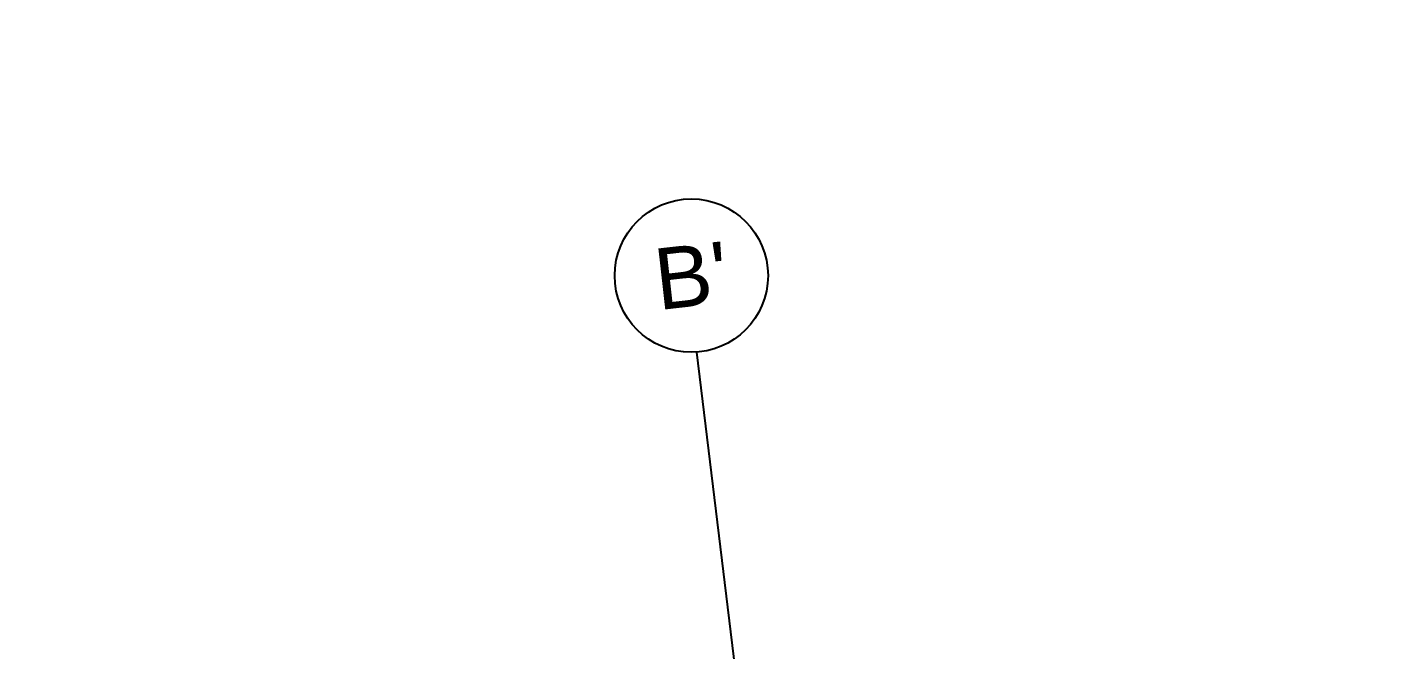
# Model space of a CAD drawing. Header units: inches. Extents: x 400392 to 401495, y 4543971 to 4544133.
# Drawn here: x 400461.43 to 400470.24, y 4544099.99 to 4544104.06 of the extents above; entities that cross this region are included whole.
import ezdxf
from ezdxf.enums import TextEntityAlignment as Align

# ---------------------------------------------------------------- set-up
doc = ezdxf.new("R2010")
doc.units = ezdxf.units.IN
doc.header["$MEASUREMENT"] = 0
doc.linetypes.add('AKS', pattern=[3, 2.5, -0.25, 0, -0.25])
for name, color, linetype in [('aks prota', 2, 'AKS'), ('caks prota', 4, 'Continuous'), ('not çizgisi prota', 4, 'Continuous'), ('st-s_level (kot)', 6, 'Continuous'), ('st_s_ölçü', 4, 'Continuous'), ('taks prota', 7, 'Continuous')]:
    doc.layers.add(name, color=color, linetype=linetype)
doc.styles.add('OLCU', font='romanstw.shx')
doc.styles.add('TAKS', font='Arial Unicode.ttf')
doc.dimstyles.new('1-50', dxfattribs={"dimtxt": 10, "dimasz": 4, "dimexe": 4, "dimexo": 8, "dimgap": 4, "dimtad": 1, "dimdec": 1, "dimrnd": 0.05, "dimzin": 9, "dimdsep": 46, "dimtxsty": 'OLCU', "dimblk1": 'OBLIQUE', "dimblk2": 'OBLIQUE', "dimsah": 1, "dimcen": 2, "dimdle": 4, "dimclrd": 4, "dimclre": 4, "dimclrt": 3, "dimadec": 1, "dimazin": 0, "dimtfac": 1, "dimtdec": 1, "dimtix": 1, "dimtmove": 2, "dimatfit": 3, "dimldrblk": 'OBLIQUE', "dimfxl": 1, "dimtvp": 1, "dimtolj": 1, "dimtzin": 1, "dimarcsym": 0})

# ---------------------------------------------------------------- blocks, each defined once
blk = doc.blocks.new('A$C1a5ef8c2')
at = {"layer": 'aks prota', "ltscale": 10}
blk.add_line((86.6059, 25.2406), (74.2101, 127.3155), dxfattribs=at)
blk.add_line((86.6059, 25.2406), (74.2101, 127.3155), dxfattribs=at)
blk.add_line((86.6059, 25.2406), (74.2101, 127.3155), dxfattribs=at)
blk.add_line((86.6059, 25.2406), (74.2101, 127.3155), dxfattribs=at)
blk.add_line((86.6059, 25.2406), (74.2101, 127.3155), dxfattribs=at)
blk.add_line((86.6059, 25.2406), (74.2101, 127.3155), dxfattribs=at)
blk.add_line((86.6059, 25.2406), (74.2101, 127.3155), dxfattribs=at)
at = {"layer": 'caks prota', "ltscale": 0.05}
blk.add_circle((74.1744, 127.8142), 0.5, dxfattribs=at)
blk.add_circle((74.1744, 127.8142), 0.5, dxfattribs=at)
blk.add_circle((74.1744, 127.8142), 0.5, dxfattribs=at)
blk.add_circle((74.1744, 127.8142), 0.5, dxfattribs=at)
blk.add_circle((74.1744, 127.8142), 0.5, dxfattribs=at)
blk.add_circle((74.1744, 127.8142), 0.5, dxfattribs=at)
blk.add_circle((74.1744, 127.8142), 0.5, dxfattribs=at)
at = {"layer": 'st-s_level (kot)', "color": 6, "style": 'OLCU', "width": 0.8}
for tag, p, rotation in [('D=60', (41.417, 99.58), 312.92399), ('D=60', (34.9138, 96.8807), 312.92399), ('D=60', (41.724, 89.5581), 312.92399), ('D=60', (74.0724, 82.3654), 276.92399), ('D=90', (58.4517, 80.8935), 312.92399), ('D=60', (82.07, 73.7683), 276.92399), ('D=60', (66.1695, 72.6971), 312.92399), ('D=60', (59.5286, 70.1463), 312.92399), ('D=60', (74.283, 63.9141), 312.92399), ('D=60', (67.5232, 61.5504), 312.92399), ('D=60', (81.9052, 55.7777), 312.92399), ('D=60', (75.5177, 52.9544), 312.92399), ('D=60', (83.5123, 44.3585), 312.92399), ('D=60', (93.8675, 42.9534), 312.92399), ('D=60', (102.2344, 34.1872), 312.92399), ('D=60', (95.2184, 31.8097), 312.92399), ('D=60', (99.2876, 27.6643), 312.92399), ('+22.51', (112.2287, 23.9348), 312.92399), ('+20.81', (108.552, 21.4997), 312.92399), ('D=80', (97.1167, 17.5258), 312.92399)]:
    blk.add_attdef(tag, p, '', height=0.2, rotation=rotation, dxfattribs=at)
at = {"layer": 'taks prota', "style": 'TAKS'}
blk.add_text("B'", height=0.4, rotation=6.42916, dxfattribs=at).set_placement((74.1744, 127.8142), align=Align.MIDDLE_CENTER)
blk.add_text("B'", height=0.4, rotation=6.42916, dxfattribs=at).set_placement((74.1744, 127.8142), align=Align.MIDDLE_CENTER)
blk.add_text("B'", height=0.4, rotation=6.42916, dxfattribs=at).set_placement((74.1744, 127.8142), align=Align.MIDDLE_CENTER)
blk.add_text("B'", height=0.4, rotation=6.42916, dxfattribs=at).set_placement((74.1744, 127.8142), align=Align.MIDDLE_CENTER)
blk.add_text("B'", height=0.4, rotation=6.42916, dxfattribs=at).set_placement((74.1744, 127.8142), align=Align.MIDDLE_CENTER)
blk.add_text("B'", height=0.4, rotation=6.42916, dxfattribs=at).set_placement((74.1744, 127.8142), align=Align.MIDDLE_CENTER)
blk.add_text("B'", height=0.4, rotation=6.42916, dxfattribs=at).set_placement((74.1744, 127.8142), align=Align.MIDDLE_CENTER)
blk = doc.blocks.new('_Oblique')
at = {"layer": 'st_s_ölçü', "lineweight": -2}
blk.add_line((-0.5, -0.5), (0.5, 0.5), dxfattribs=at)

msp = doc.modelspace()

# ---------------------------------------------------------------- linework, layer by layer
at = {"layer": 'aks prota', "ltscale": 10}
msp.add_line((400478.1982, 4543999.8607), (400465.8024, 4544101.9356), dxfattribs=at)
msp.add_line((400478.1982, 4543999.8607), (400465.8024, 4544101.9356), dxfattribs=at)
msp.add_line((400478.1982, 4543999.8607), (400465.8024, 4544101.9356), dxfattribs=at)
msp.add_line((400478.1982, 4543999.8607), (400465.8024, 4544101.9356), dxfattribs=at)
msp.add_line((400478.1982, 4543999.8607), (400465.8024, 4544101.9356), dxfattribs=at)
msp.add_line((400478.1982, 4543999.8607), (400465.8024, 4544101.9356), dxfattribs=at)
msp.add_line((400478.1982, 4543999.8607), (400465.8024, 4544101.9356), dxfattribs=at)
at = {"layer": 'caks prota', "ltscale": 0.05}
msp.add_circle((400465.7667, 4544102.4344), 0.5, dxfattribs=at)
msp.add_circle((400465.7667, 4544102.4344), 0.5, dxfattribs=at)
msp.add_circle((400465.7667, 4544102.4344), 0.5, dxfattribs=at)
msp.add_circle((400465.7667, 4544102.4344), 0.5, dxfattribs=at)
msp.add_circle((400465.7667, 4544102.4344), 0.5, dxfattribs=at)
msp.add_circle((400465.7667, 4544102.4344), 0.5, dxfattribs=at)
msp.add_circle((400465.7667, 4544102.4344), 0.5, dxfattribs=at)

# ---------------------------------------------------------------- block references
msp.add_blockref('A$C1a5ef8c2', (400391.5923, 4543974.6201))

# ---------------------------------------------------------------- texts
at = {"layer": 'taks prota', "style": 'TAKS'}
msp.add_text("B'", height=0.4, rotation=6.42916, dxfattribs=at).set_placement((400465.7667, 4544102.4344), align=Align.MIDDLE_CENTER)
msp.add_text("B'", height=0.4, rotation=6.42916, dxfattribs=at).set_placement((400465.7667, 4544102.4344), align=Align.MIDDLE_CENTER)
msp.add_text("B'", height=0.4, rotation=6.42916, dxfattribs=at).set_placement((400465.7667, 4544102.4344), align=Align.MIDDLE_CENTER)
msp.add_text("B'", height=0.4, rotation=6.42916, dxfattribs=at).set_placement((400465.7667, 4544102.4344), align=Align.MIDDLE_CENTER)
msp.add_text("B'", height=0.4, rotation=6.42916, dxfattribs=at).set_placement((400465.7667, 4544102.4344), align=Align.MIDDLE_CENTER)
msp.add_text("B'", height=0.4, rotation=6.42916, dxfattribs=at).set_placement((400465.7667, 4544102.4344), align=Align.MIDDLE_CENTER)
msp.add_text("B'", height=0.4, rotation=6.42916, dxfattribs=at).set_placement((400465.7667, 4544102.4344), align=Align.MIDDLE_CENTER)

# ---------------------------------------------------------------- leaders
at = {"layer": 'not çizgisi prota'}
msp.add_leader([(400459.263, 4544098.2768), (400459.4723, 4544099.5153), (400458.4928, 4544100.5686)], dimstyle='1-50', override={"dimasz": 12, "dimgap": 4, "dimtad": 0}, dxfattribs=at)

doc.saveas('drawing.dxf')
